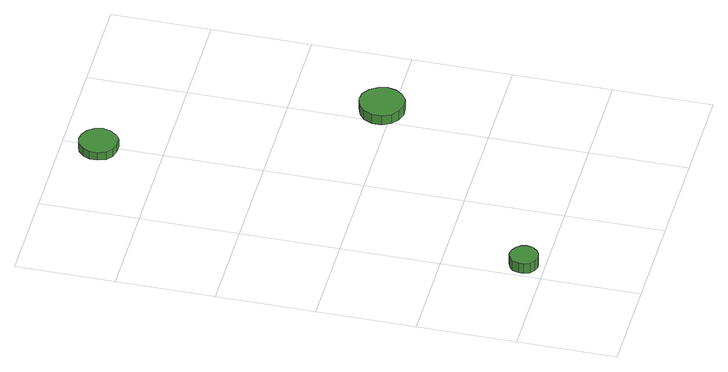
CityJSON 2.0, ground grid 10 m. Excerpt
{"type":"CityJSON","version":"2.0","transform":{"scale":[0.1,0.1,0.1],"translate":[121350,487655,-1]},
"CityObjects":{
"tree1":{"type":"SolitaryVegetationObject","attributes":{"function":"something"},"geometry":[{"type":"MultiSurface","lod":"1","boundaries":[[[0,1,2,3,4,5,6,7,8,9,10,11,12,13,14]],[[15,16,17,18,19,20,21,22,23,24,25,26,27,28,29]],[[0,29,28,1]],[[1,28,27,2]],[[2,27,26,3]],[[3,26,25,4]],[[4,25,24,5]],[[5,24,23,6]],[[6,23,22,7]],[[7,22,21,8]],[[8,21,20,9]],[[9,20,19,10]],[[10,19,18,11]],[[11,18,17,12]],[[12,17,16,13]],[[13,16,15,14]],[[14,15,29,0]]]}]},
"tree2":{"type":"SolitaryVegetationObject","attributes":{"function":"something"},"geometry":[{"type":"MultiSurface","lod":"1","boundaries":[[[30,31,32,33,34,35,36,37,38,39,40,41,42,43,44]],[[45,46,47,48,49,50,51,52,53,54,55,56,57,58,59]],[[30,59,58,31]],[[31,58,57,32]],[[32,57,56,33]],[[33,56,55,34]],[[34,55,54,35]],[[35,54,53,36]],[[36,53,52,37]],[[37,52,51,38]],[[38,51,50,39]],[[39,50,49,40]],[[40,49,48,41]],[[41,48,47,42]],[[42,47,46,43]],[[43,46,45,44]],[[44,45,59,30]]]}]},
"tree3":{"type":"SolitaryVegetationObject","attributes":{"function":"something"},"geometry":[{"type":"MultiSurface","lod":"1","boundaries":[[[60,61,62,63,64,65,66,67,68,69,70,71,72,73,74]],[[75,76,77,78,79,80,81,82,83,84,85,86,87,88,89]],[[60,89,88,61]],[[61,88,87,62]],[[62,87,86,63]],[[63,86,85,64]],[[64,85,84,65]],[[65,84,83,66]],[[66,83,82,67]],[[67,82,81,68]],[[68,81,80,69]],[[69,80,79,70]],[[70,79,78,71]],[[71,78,77,72]],[[72,77,76,73]],[[73,76,75,74]],[[74,75,89,60]]]}]}
},
"vertices":[
[33,22,20],[32,27,20],[28,32,20],[23,35,20],[17,36,20],[12,34,20],[7,30,20],[5,24,20],[5,19,20],[7,13,20],[12,9,20],[17,7,20],[23,8,20],[28,11,20],[32,16,20],[32,16,8],[28,11,8],[23,8,8],[17,7,8],[12,9,8],[7,13,8],[5,19,8],[5,24,8],[7,30,8],[12,34,8],[17,36,8],[23,35,8],[28,32,8],[32,27,8],[33,22,8],
[116,464,18],[114,472,18],[109,478,18],[103,482,18],[95,483,18],[87,481,18],[81,475,18],[78,468,18],[78,460,18],[81,452,18],[87,447,18],[95,445,18],[103,445,18],[109,449,18],[114,456,18],[114,456,9],[109,449,9],[103,445,9],[95,445,9],[87,447,9],[81,452,9],[78,460,9],[78,468,9],[81,475,9],[87,481,9],[95,483,9],[103,482,9],[109,478,9],[114,472,9],[116,464,9],
[240,210,19],[238,219,19],[233,227,19],[225,232,19],[216,233,19],[207,230,19],[200,224,19],[196,215,19],[196,206,19],[200,197,19],[207,191,19],[216,188,19],[225,189,19],[233,194,19],[238,201,19],[238,201,8],[233,194,8],[225,189,8],[216,188,8],[207,191,8],[200,197,8],[196,206,8],[196,215,8],[200,224,8],[207,230,8],[216,233,8],[225,232,8],[233,227,8],[238,219,8],[240,210,8]
]}
